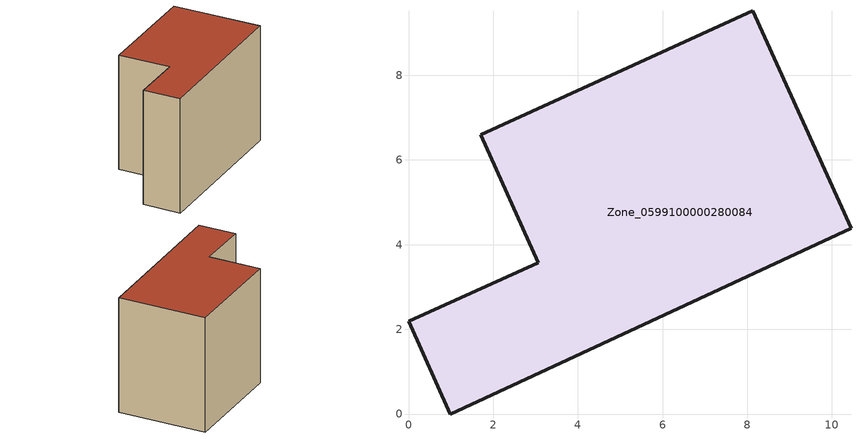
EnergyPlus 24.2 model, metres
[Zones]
Zone_0599100000280084
 floor ground (C_G): 0,2.19 3.07,3.58 1.7,6.6 8.13,9.52 10.45,4.39 0.99,0 z0
 wall outside (C_F): 3.07,3.58 0,2.19 0.99,0 10.45,4.39 8.13,9.52 1.7,6.6 3.07,3.58 z0:7.43
 roof outside (C_R): 8.13,9.52 1.7,6.6 3.07,3.58 0,2.19 0.99,0 10.45,4.39 z7.43
[BUILDING]
Pand.0599100000280084: North Axis=0; Terrain=City; Loads Convergence Tolerance Value=0.04; Temperature Convergence Tolerance Value=0.4; Solar Distribution=FullExterior; Maximum Number of Warmup Days=25; Minimum Number of Warmup Days=1
[Site:Location]
Rotterdam.The.Hague.AP_ZH_NLD Design_Conditions: Latitude=51.96; Longitude=4.45; Time Zone=1; Elevation=-4.5
[SITE:GROUNDTEMPERATURE:BUILDINGSURFACE]
18, 18, 18, 18, 18, 18, 18, 18, 18, 18, 18, 18
[MATERIAL] Thermal Absorptance=0.9; Solar Absorptance=0.7; Visible Absorptance=0.7
Name | Roughness | Thickness | Conductivity | Density | Specific Heat
G.TI.1946 | MediumSmooth | 0.15 | 1 | 540 | 1210
F.TI.1946 | Rough | 0.3 | 0.857143 | 1920 | 840
R.TI.1946 | MediumRough | 0.2 | 0.1 | 1500 | 1000
[CONSTRUCTION]
C_G: G.TI.1946
C_F: F.TI.1946
C_R: R.TI.1946
[ZONE]
Zone_0599100000280084: Type=1; Multiplier=1; Ceiling Height=Autocalculate; Volume=Autocalculate; Floor Area=autocalculate; Part of Total Floor Area=Yes
[ZONEINFILTRATION:DESIGNFLOWRATE]
Infil_Zone_0599100000280084: Zone or ZoneList or Space or SpaceList=Zone_0599100000280084; Schedule=AlwaysOn; Design Flow Rate Calculation Method=Flow/Area; Flow Rate per Floor Area=0.003; Constant Term Coefficient=1; Temperature Term Coefficient=0; Velocity Term Coefficient=0; Velocity Squared Term Coefficient=0
[HVACTEMPLATE:ZONE:IDEALLOADSAIRSYSTEM]
Zone_0599100000280084: Maximum Heating Supply Air Temperature=50; Minimum Cooling Supply Air Temperature=13; Maximum Heating Supply Air Humidity Ratio=0.0156; Minimum Cooling Supply Air Humidity Ratio=0.0077; Heating Limit=NoLimit; Cooling Limit=NoLimit; Dehumidification Control Type=ConstantSensibleHeatRatio; Cooling Sensible Heat Ratio=0.7; Dehumidification Setpoint=60; Humidification Control Type=None; Humidification Setpoint=30; Outdoor Air Method=None; Outdoor Air Flow Rate per Person=0.00944; Outdoor Air Flow Rate per Zone Floor Area=0; Outdoor Air Flow Rate per Zone=0; Demand Controlled Ventilation Type=None; Outdoor Air Economizer Type=NoEconomizer; Heat Recovery Type=None; Sensible Heat Recovery Effectiveness=0.7; Latent Heat Recovery Effectiveness=0.65
[ZONECONTROL:THERMOSTAT]
ThermostatControl_Zone_0599100000280084: Zone or ZoneList=Zone_0599100000280084; Control Type Schedule=DualSetpointControlType; Control 1=Thermostat_Zone_0599100000280084; Temperature Difference Between Cutout And Setpoint=0
[THERMOSTATSETPOINT:DUALSETPOINT]
Thermostat_Zone_0599100000280084: Heating Setpoint Temperature Schedule=HeatingSetpoint_Zone_0599100000280084; Cooling Setpoint Temperature Schedule=CoolingSetpoint_Zone_0599100000280084
[SCHEDULE:COMPACT]
HeatingSetpoint_Zone_0599100000280084: Through: 12/31, For: AllDays, Until: 24:00, 21
CoolingSetpoint_Zone_0599100000280084: Through: 12/31, For: AllDays, Until: 24:00, 24
DualSetpointControlType: Through: 12/31, For: AllDays, Until: 24:00, 4
AlwaysOn: Through: 12/31, For: AllDays, Until: 24:00, 1
